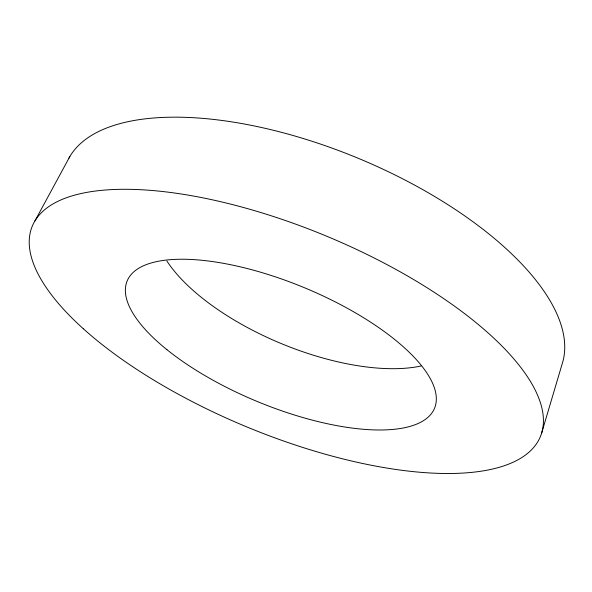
<?xml version="1.0" encoding="UTF-8"?>
<svg xmlns="http://www.w3.org/2000/svg" width="592" height="592" viewBox="0 0 592 592"><rect width="100%" height="100%" fill="white"/><g stroke="black" fill="none" stroke-linecap="round" stroke-linejoin="round"><path stroke-width="0.89" d="M541.451 433.677L562.237 363.666A267.429 115.884 22.5 0 0 359.233 158.7A267.429 115.884 22.5 0 0 68.931 158.145M34.884 221.023L69.841 156.547M420.993 366.011A161.912 69.153 22.5 0 1 166.885 261.035M166.929 349.672A166.337 61.583 22.5 0 0 429.437 415.895A166.337 61.583 22.5 0 0 246.191 268.28A166.337 61.583 22.5 0 0 166.929 349.672M83.339 328.767A274.969 103.378 22.5 0 0 524.468 455.759A274.969 103.378 22.5 0 0 251.178 209.664A274.969 103.378 22.5 0 0 83.339 328.767"/></g></svg>
